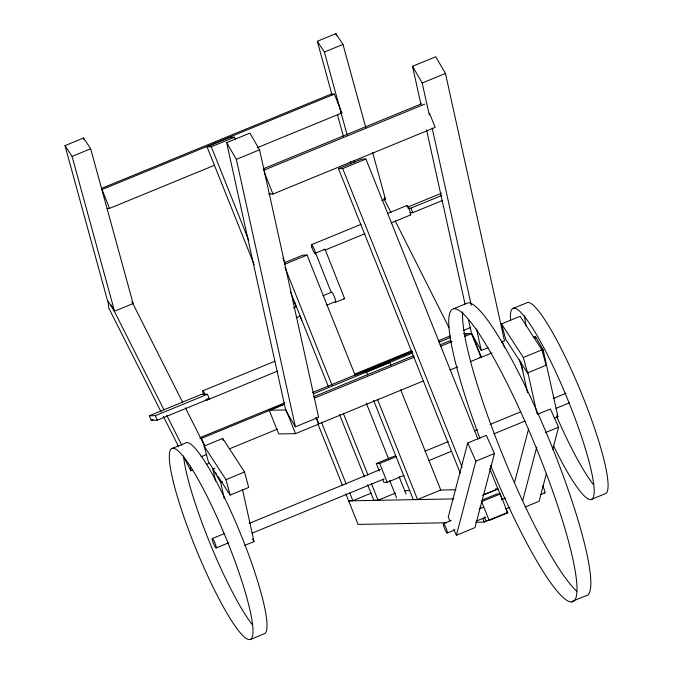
<?xml version="1.0" encoding="UTF-8"?>
<svg xmlns="http://www.w3.org/2000/svg" width="673" height="673" viewBox="0 0 673 673"><rect width="100%" height="100%" fill="white"/><g stroke="black" fill="none" stroke-linecap="round" stroke-linejoin="round"><path stroke-width="1.01" d="M453.821 529.508L456.395 535.254L474.978 527.615L494.453 453.535L486.293 435.338L467.71 442.977L448.235 517.057L449.951 520.894M456.395 535.254L475.861 461.173L467.71 442.977M514.5 482.6L528.633 428.81M522.652 500.796L536.785 447.007M546.308 473.876L539.107 501.276L525.167 507.005M552.71 449.522L558.573 427.195L550.421 408.999L537.416 414.341M325.009 249.17L344.626 298.652L335.188 302.413L335.684 302M324.916 249.321L315.797 252.955M332.025 94.901L317.311 41.289L335.903 33.65L342.986 44.41L365.742 127.365M64.987 145.637L83.57 137.999L90.653 148.758L133.119 303.531L114.536 311.17L107.453 300.41L64.987 145.637L72.07 156.397L114.536 311.17M317.311 41.289L324.394 52.048L342.986 44.41M72.07 156.397L90.653 148.758M101.573 188.398L330.998 94.153L334.363 94.094L341.901 112.946L257.33 147.69M334.363 94.094L102.018 189.534L109.556 208.386L214.552 165.255M254.243 264.834L207.057 146.857L230.292 137.317L234.524 137.233L235.298 139.185M207.057 146.857L211.288 146.781L234.524 137.233M226.65 142.659L249.885 133.119L259.576 149.818L318.632 417.285L295.397 426.833L285.705 410.135L226.65 142.659L236.341 159.358L295.397 426.833M420.894 104.222L412.524 66.307L435.759 56.768L445.45 73.458L504.506 340.933L501.595 342.128M236.341 159.358L259.576 149.818M429.231 114.772L422.215 83.006L445.45 73.458M263.202 168.839L421.491 103.81M263.522 170.353L424.722 104.13M270.731 193.328L268.788 194.127L272.994 194.043L435.17 127.424L429.483 113.207M460.248 473.161L338.452 168.645L361.687 159.097L365.91 159.021L477.948 439.141M338.452 168.645L342.683 168.57L365.91 159.021M381.734 200.714L385.452 199.183L372.682 152.653M311.574 244.652L361.149 224.286M387.387 213.509L406.829 205.526M407.83 207.04L441.564 193.185M407.956 208.176L410.967 208.117L441.808 195.448M284.443 262.697L302.833 255.134L307.065 255.059L354.965 374.827M284.797 264.203L307.065 255.059M409.773 212.727L412.793 212.668L442.666 200.403M325.059 250.087L364.917 233.716M391.164 222.931L410.597 214.948M293.394 307.914L296.271 306.737M323.057 295.733L331.663 292.191A5.081 0.782 67.7 0 1 334.136 296.271A5.081 0.782 67.7 0 1 335.591 301.454M296.213 317.732L300.04 316.159M326.826 305.155L335.44 301.622M203.439 394.328A5.081 0.782 67.7 0 1 202.851 390.82L274.786 361.275M149.372 415.746L201.42 394.37L207.452 394.26L209.278 398.811L157.23 420.188L151.198 420.297L149.372 415.746L155.404 415.636L207.452 394.26M151.198 420.297L153.124 419.506M206.628 400.25L277.587 371.101M454.124 308.545L468.063 302.825A158.13 24.421 67.7 0 1 552.777 448.597A158.13 24.421 67.7 0 1 585.417 595.95L571.478 601.679M171.724 448.664L185.664 442.935A103.221 15.942 67.7 0 1 239.159 530.4A103.221 15.942 67.7 0 1 264.657 633.621L250.718 639.35M512.809 308.554L526.749 302.825A103.221 15.942 67.7 0 1 580.235 390.29A103.221 15.942 67.7 0 1 605.742 493.511L591.794 499.24M200.175 437.593L284.755 402.849M354.747 374.095L411.136 350.927M316.1 417.453L318.758 424.091L295.523 433.639L278.698 433.942L269.225 410.252L284.713 403.893M463.815 330.317L470.587 327.532M312.432 392.536L412.456 351.449M438.678 340.681L450.33 335.894M199.915 438.359L201.597 438.325L284.225 404.38M355.193 375.231L412.549 351.668M313.719 393.655L412.776 352.972M438.998 342.195L450.649 337.409M362.293 372.076L366.516 371.992L389.751 362.453L390.92 365.372M313.862 396.7L413.887 355.613M440.1 344.845L450.784 340.454M464.378 334.868L467.298 333.673M314.182 398.223L414.206 357.136M440.42 346.359L452.079 341.573M464.698 336.391L471.495 333.598L480.976 357.287L470.292 361.679M213.905 470.107L208.319 461.501L204.155 446.09L222.738 438.46L244.535 472.017L248.699 487.429L230.116 495.067L217.816 476.131M501.553 323.923L520.136 316.293L541.933 349.851L546.097 365.262L527.514 372.901L505.717 339.335L501.553 323.923L523.35 357.489L527.514 372.901M201.084 456.757L206.661 454.468M229.552 448.79L277.183 429.223M468.408 319.431L471.58 333.783L481.271 350.473L488.043 347.689M184.183 457.707L190.796 470.814L192.655 470.048M206.594 464.328L209.379 463.184M423.679 380.825L318.8 423.906L316.15 417.277M449.9 370.057L457.665 366.861M479.294 357.321L481.397 357.279L492.047 352.904M215.579 481.128L212.895 468.972L214.754 468.206M533.529 337.257L535.388 336.492L543.153 349.867L557.917 416.738L554.199 418.261M204.155 446.09L225.951 479.656L244.535 472.017M523.35 357.489L541.933 349.851M224.235 498.558L220.66 482.348L222.519 481.582M541.294 350.633L543.153 349.867M379.345 471.058L376.325 463.52L394.916 455.89M376.325 463.52L379.69 463.461L396.422 456.588M212.315 538.543L223.974 533.756M249.229 523.384L380.346 469.518M425.025 451.162L448.336 441.589M474.566 430.813L477.477 429.618M490.104 424.436L520.212 412.061M553.231 398.5L565.858 393.31M216.092 547.965A5.081 0.782 67.7 0 0 213.989 540.882A5.081 0.782 67.7 0 0 212.533 540.915A5.081 0.782 67.7 0 0 216.092 547.965L228.719 542.783M252.022 533.201L384.115 478.94M428.794 460.593L451.137 451.415M493.873 433.858L524.957 421.088M556.033 408.326L569.636 402.74M382.735 479.546L383.862 482.373L387.227 482.314L403.96 475.441M348.614 500.779L352.845 500.704L371.235 493.149M244.711 545.399L254.007 541.58L242.6 489.91M367.618 484.737L373.851 500.317L378.075 500.241L395.505 493.082M475.861 461.173L494.453 453.535M545.567 432.537L558.573 427.195M373.582 400.3L413.289 499.593L417.521 499.509L440.756 489.969L400.654 389.709M483.34 494.882L497.86 488.918L489.666 468.416M482.541 495.336L498.028 488.968L502.176 499.341M481.986 500.14L496.851 494.032L500.216 493.974L507.753 512.826L489.17 520.456L485.805 520.523L484.299 516.746M500.216 493.974L481.632 501.604L489.17 520.456M443.44 523.619L451.171 520.448M479.193 508.939L483.054 507.349M501.41 499.812L505.28 498.222M447.209 533.05A5.081 0.782 67.7 0 0 445.114 525.966A5.081 0.782 67.7 0 0 443.658 525.992A5.081 0.782 67.7 0 0 447.209 533.05L454.94 529.87M476.198 521.138L485.856 517.175M506.146 508.838L510.016 507.249M540.932 494.546L544.794 492.964M475.811 522.231L484.224 522.08L504.548 513.726M323.444 249.498L324.243 249.262M343.861 298.736L344.626 298.652M340.218 112.98L341.901 112.946M107.041 208.437L109.556 208.386M463.512 333.741L471.916 333.589L481.397 357.279M385.528 362.528L389.751 362.453M207.259 398.845L209.278 398.811M269.225 410.252L286.042 409.941L295.523 433.639M495.328 488.96L497.86 488.918M404.465 490.701L409.722 490.6M440.209 490.037L455.983 489.751M348.639 500.847L453.77 498.903M506.071 512.851L507.753 512.826M446.376 522.778L358.07 524.41L345.888 493.957M384.359 197.526L385.452 199.183M132.034 301.883L133.119 303.531M215.579 472.69L216.698 474.415M412.524 66.307L422.215 83.006M556.882 414.955L557.917 416.738M212.895 468.972L220.66 482.348M252.459 538.905L254.007 541.58M383.93 198.535L391.005 212.584M395.253 221.013L449.059 327.768M132.068 301.992L182.568 402.193M185.395 407.813L204.743 446.207M111.121 304.945L163.976 409.832M166.811 415.451L181.912 445.417M161.057 411.817L108.673 307.872L108.075 301.235M163.421 416.503L178.522 446.468M501.974 341.102L504.632 347.739M410.967 208.117L412.793 212.668M505.945 508.763L507.459 512.532M480.152 506.382L480.901 508.266M482.709 518.311L484.224 522.08M342.683 168.57L462.132 467.222M366.516 371.992L367.685 374.92M377.418 399.249L417.521 499.509M366.263 403.06L388.851 459.541M264.279 172.246L272.994 194.043M379.69 463.461L387.227 482.314M282.879 258.138L284.822 263.008M284.999 267.526L332.117 385.343M343.415 413.584L367.954 474.928M371.454 483.685L378.075 500.241M290.509 291.947L328.281 386.395M339.579 414.635L364.505 476.947M294.168 301.454L296.423 307.107M299.822 315.587L301.706 320.306M211.288 146.781L248.724 240.379M321.644 422.703L346.216 484.131M349.724 492.905L352.845 500.704M317.807 423.754L342.38 485.183M201.597 438.325L204.609 445.863M155.404 415.636L157.23 420.188M315.57 252.939L331.335 292.713M399.106 476.644L406.029 494.108M389.659 480.413L396.582 497.869M335.903 33.65L336.458 35.669M324.394 52.048L347.159 134.995M354.091 160.283L354.646 162.311M337.577 115.133L343.407 136.375M350.347 161.663L350.902 163.69M83.57 137.999L84.125 140.026M222.738 438.46L223.259 440.386M225.951 479.656L230.116 495.067M535.388 336.492L535.834 338.519M527.918 372.699L536.869 413.23M520.599 361.351L527.539 392.763M432.175 128.097L471.31 305.382M476.518 328.954L481.271 350.473M426.556 129.847L465.018 304.061M190.366 466.078L190.796 470.814M576.677 591.163A158.13 24.421 67.7 0 1 503.286 456.555A158.13 24.421 67.7 0 1 462.696 311.919M479.891 438.241A158.13 24.421 67.7 0 1 478.116 332.277A158.13 24.421 67.7 0 1 576.61 581.405A158.13 24.421 67.7 0 1 490.642 465.447M252.367 624.788A103.221 15.942 67.7 0 1 209.774 542.766A103.221 15.942 67.7 0 1 183.527 455.974M510.563 320.449A103.221 15.942 67.7 0 1 549.42 358.717A103.221 15.942 67.7 0 1 594.15 489.086A103.221 15.942 67.7 0 1 553.568 445.787M522.921 370.722A103.221 15.942 67.7 0 1 519.447 359.87M593.451 484.678A103.221 15.942 67.7 0 1 556.697 416.528M526.101 325.85A103.221 15.942 67.7 0 1 524.604 315.864M406.66 206.165A5.081 0.782 67.7 0 1 409.302 209.606A5.081 0.782 67.7 0 1 410.32 214.788M206.796 399.611A5.081 0.782 67.7 0 1 205.955 399.627M202.851 390.82A5.081 0.782 67.7 0 1 205.063 394.302M542.699 485.881A5.081 0.782 67.7 0 1 544.836 491.568A5.081 0.782 67.7 0 1 544.12 492.342M173.398 482.162A103.221 15.942 67.7 0 0 245.746 638.139A103.221 15.942 67.7 0 0 214.519 511.716A103.221 15.942 67.7 0 0 173.398 482.162M311.784 247.025A5.081 0.782 67.7 0 0 315.343 254.083A5.081 0.782 67.7 0 0 313.239 246.999A5.081 0.782 67.7 0 0 311.784 247.025"/></g></svg>
